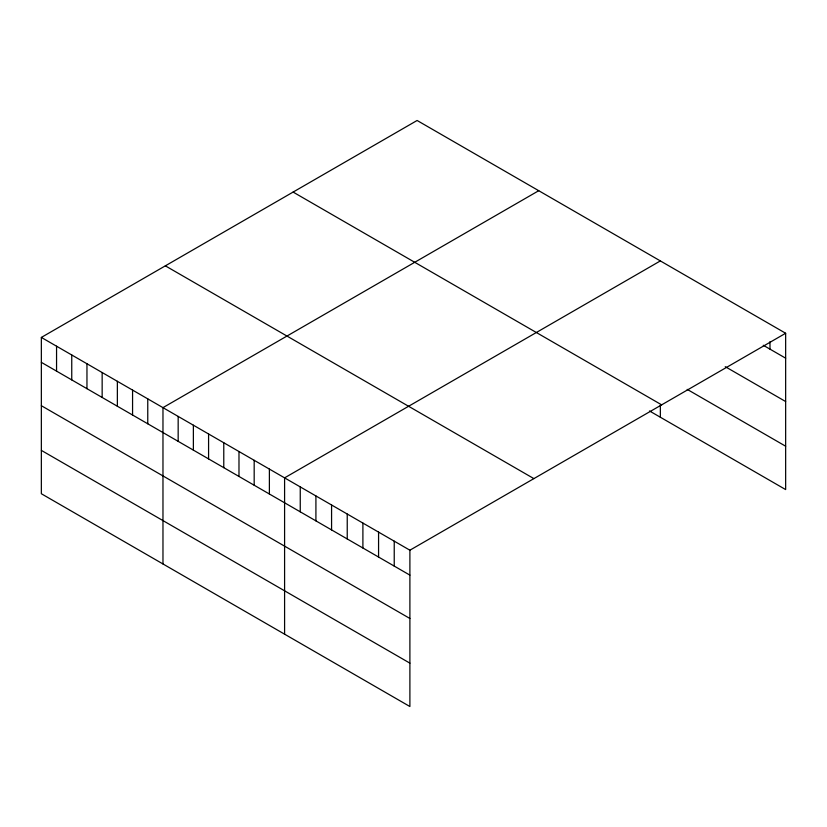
<?xml version="1.0" encoding="UTF-8"?>
<svg xmlns="http://www.w3.org/2000/svg" width="827" height="827" viewBox="0 0 827 827"><rect width="100%" height="100%" fill="white"/><g stroke="black" fill="none" stroke-linecap="round" stroke-linejoin="round"><path stroke-width="1.24" d="M41.35 337.426L409.892 550.203L409.892 706.516L41.35 493.74L41.35 337.426L417.108 120.484L785.65 333.26L785.65 489.574L649.484 410.957M538.728 190.706L162.971 407.639L162.971 563.952M660.349 260.918L284.591 477.861L284.591 634.175M409.892 550.203L785.65 333.26M763.269 345.262L785.65 358.184M725.238 366.661L785.65 401.54M687.196 389.372L785.65 446.218M293.109 192.081L661.652 404.848M165.348 265.839L533.891 478.616M41.35 362.35L409.892 575.127M41.35 405.706L409.892 618.482M41.35 450.384L409.892 663.151M769.989 341.665L769.989 349.139M660.349 405.189L660.349 417.232M394.231 541.158L394.231 566.082M378.57 532.112L378.57 557.036M362.898 523.077L362.898 547.991M347.237 514.032L347.237 538.956M331.575 504.987L331.575 529.911M315.914 495.942L315.914 520.865M300.253 486.907L300.253 511.82M269.385 469.085L269.385 494.008M254.178 460.308L254.178 485.222M238.982 451.532L238.982 476.445M223.776 442.755L223.776 467.668M208.58 433.979L208.58 458.892M193.373 425.202L193.373 450.115M178.167 416.426L178.167 441.339M147.764 398.862L147.764 423.786M132.568 390.086L132.568 415.009M117.362 381.309L117.362 406.233M102.155 372.532L102.155 397.456M86.959 363.756L86.959 388.68M71.753 354.979L71.753 379.903M56.556 346.203L56.556 371.127"/></g></svg>
